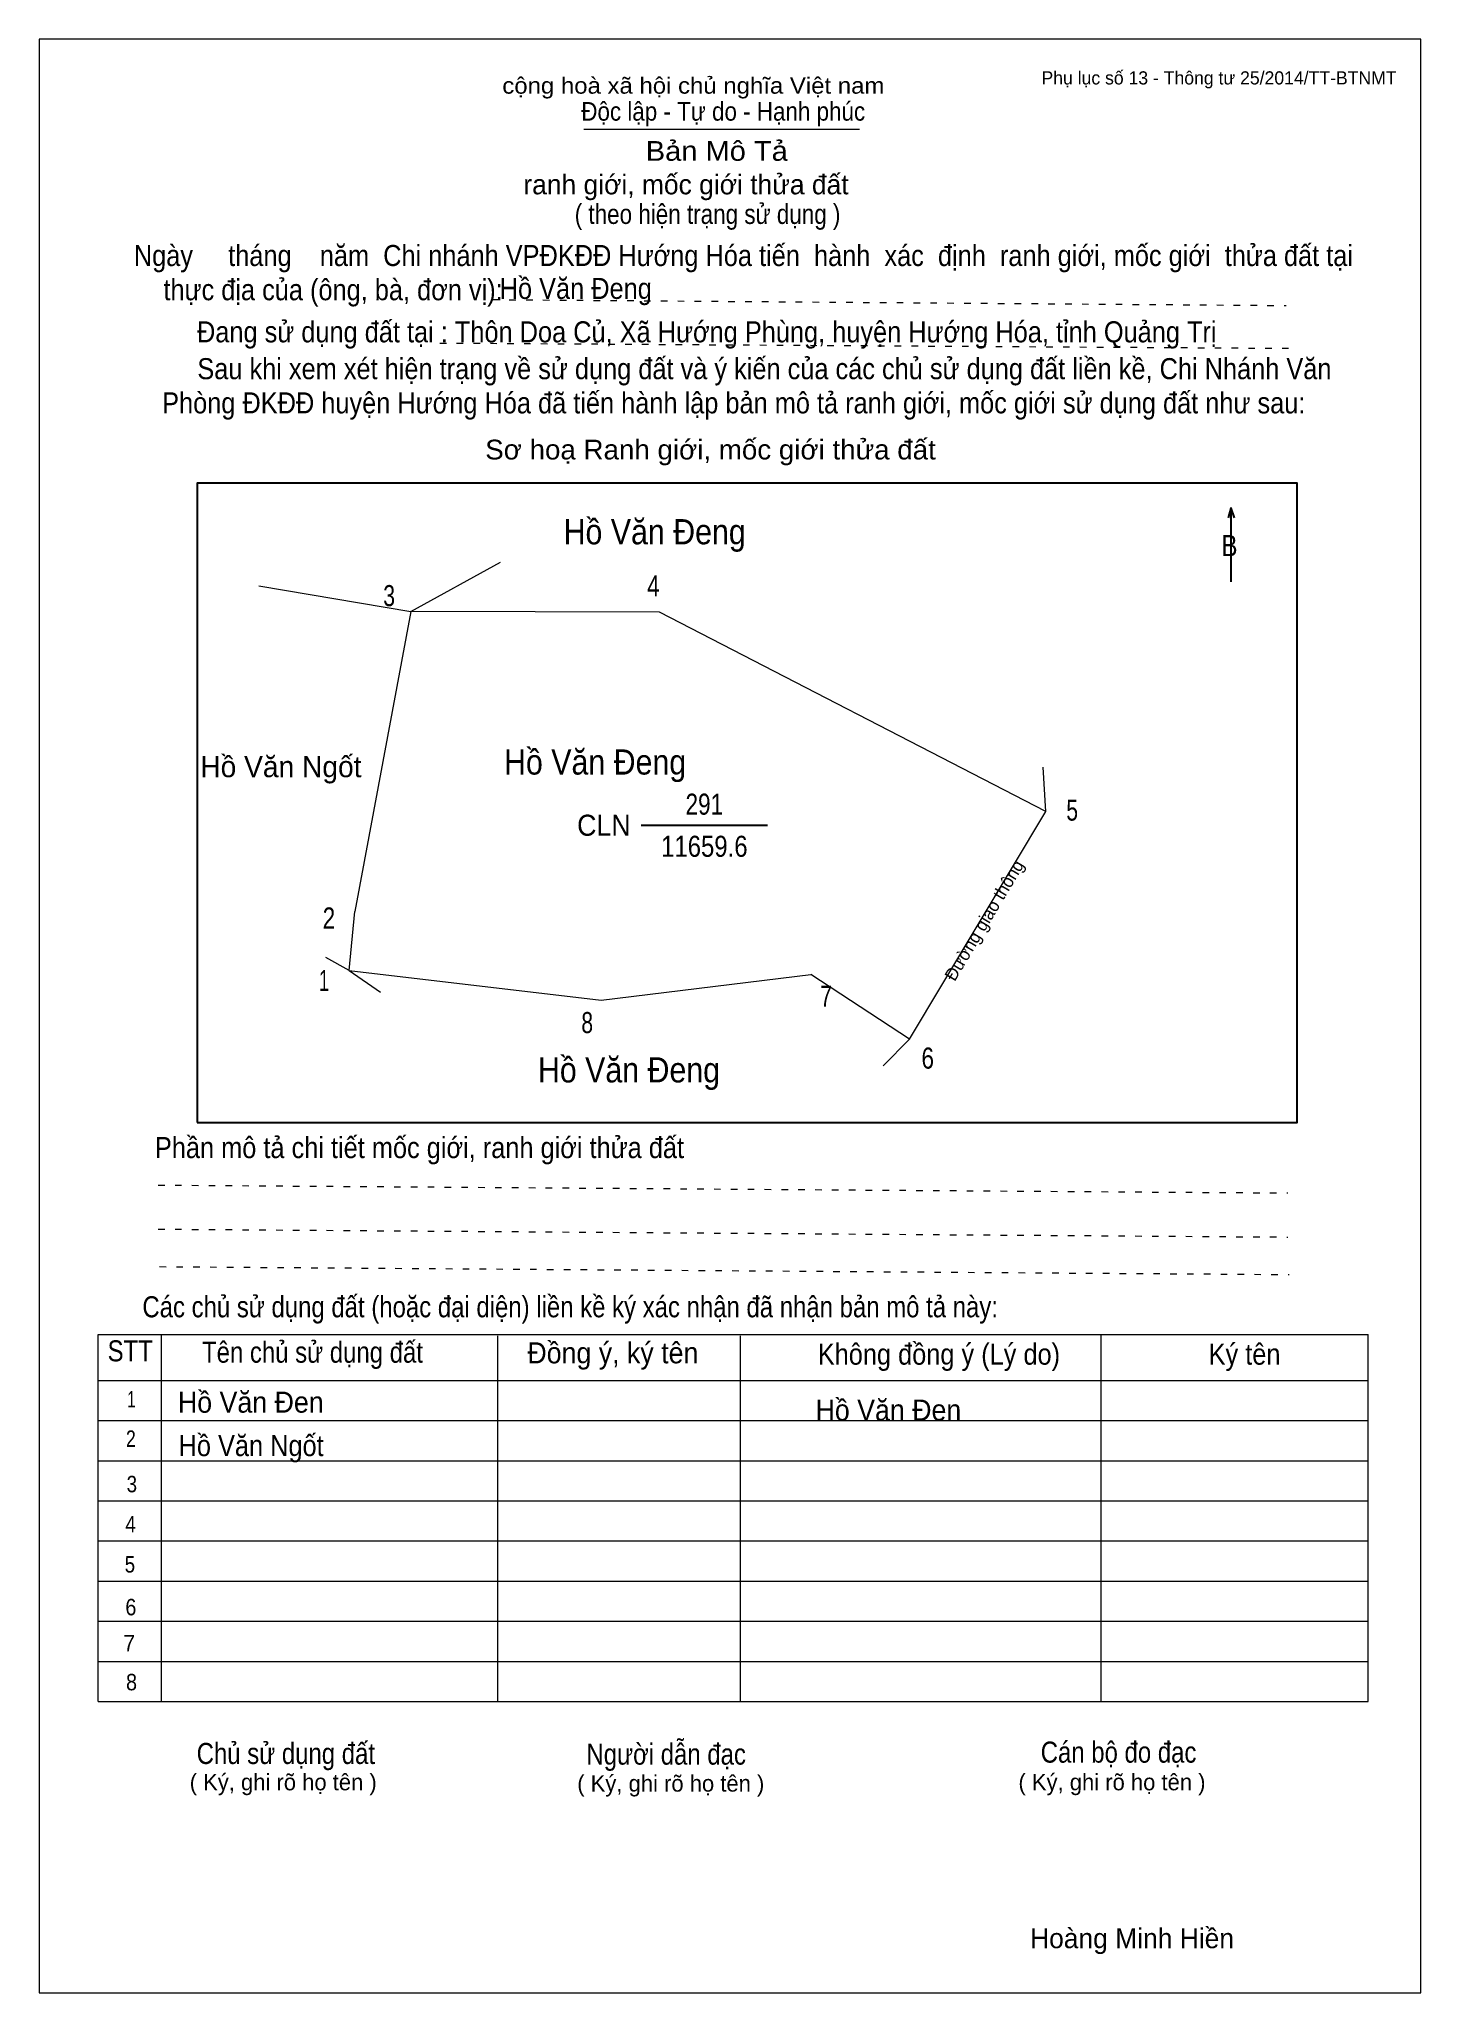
# Model space of a CAD drawing. Header units: centimetres. Extents: x 0 to 21, y 0 to 29.7.
import ezdxf
from ezdxf.enums import TextEntityAlignment as Align

# ---------------------------------------------------------------- set-up
doc = ezdxf.new("R2010")
doc.units = ezdxf.units.CM
doc.header["$LTSCALE"] = 0.13
doc.linetypes.add('DOTTED', pattern=[1.5, 0.3, -1.2])
for name, color, linetype, lineweight in [('1', 7, 'Continuous', 13), ('33', 7, 'Continuous', 25), ('6', 7, 'Continuous', 13), ('62', 7, 'Continuous', 13)]:
    doc.layers.add(name, color=color, linetype=linetype, lineweight=lineweight)
for name, color, linetype in [('2', 7, 'Continuous'), ('32', 7, 'Continuous'), ('34', 7, 'Continuous'), ('63', 7, 'Continuous')]:
    doc.layers.add(name, color=color, linetype=linetype)

msp = doc.modelspace()

# ---------------------------------------------------------------- linework, layer by layer
at = {"layer": '1'}
msp.add_lwpolyline([(21, 0), (21, 29.7), (0, 29.7), (0, 0)], close=True, dxfattribs=at)
at = {"layer": '33'}
msp.add_line((9.15, 17.75), (11.07, 17.75), dxfattribs=at)
at = {"layer": '6'}
for p, q in [((5.65, 21), (7.01, 21.75)), ((3.34, 21.39), (5.65, 21)), ((15.3, 17.96), (15.26, 18.63)), ((13.23, 14.5), (15.3, 17.96)), ((4.71, 15.54), (4.8, 16.44)), ((4.71, 15.54), (4.36, 15.74)), ((4.71, 15.54), (5.19, 15.21)), ((13.23, 14.5), (11.73, 15.48)), ((13.23, 14.5), (12.83, 14.09))]:
    msp.add_line(p, q, dxfattribs=at)
for points in [[(15.3, 17.96), (9.43, 20.99), (5.65, 21), (4.8, 16.44)], [(4.71, 15.54), (8.54, 15.09), (11.73, 15.48)]]:
    msp.add_lwpolyline(points, dxfattribs=at)
at = {"layer": '62'}
for p, q in [((8.28, 28.33), (12.47, 28.33)), ((0.9, 10.01), (20.2, 10.01)), ((0.9, 4.43), (0.9, 10.01)), ((1.86, 4.43), (1.86, 10.01)), ((6.97, 4.43), (6.97, 9.99)), ((10.66, 4.43), (10.66, 9.99)), ((16.14, 4.43), (16.14, 10.01)), ((20.2, 4.43), (20.2, 10.01)), ((0.9, 9.31), (20.2, 9.31)), ((0.9, 8.7), (20.2, 8.7)), ((0.9, 8.09), (20.2, 8.09)), ((0.9, 7.48), (20.2, 7.48)), ((0.9, 6.87), (20.2, 6.87)), ((0.9, 6.26), (20.2, 6.26)), ((0.9, 5.65), (20.2, 5.65)), ((0.9, 5.04), (20.2, 5.04)), ((0.9, 4.43), (20.2, 4.43))]:
    msp.add_line(p, q, dxfattribs=at)
at = {"layer": '62', "linetype": 'DOTTED'}
for p, q in [((6.89, 25.74), (18.95, 25.65)), ((6.09, 25.08), (19.04, 25)), ((1.81, 12.28), (18.98, 12.16)), ((1.81, 11.61), (18.98, 11.49)), ((1.83, 11.04), (19, 10.92))]:
    msp.add_line(p, q, dxfattribs=at)
at = {"layer": '62', "lineweight": 25}
for p, q in [((18.11, 22.58), (18.11, 21.45)), ((18.11, 22.57), (18.07, 22.42)), ((18.11, 22.57), (18.16, 22.42))]:
    msp.add_line(p, q, dxfattribs=at)
msp.add_lwpolyline([(2.4, 13.23), (19.12, 13.23), (19.12, 22.95), (2.4, 22.95)], close=True, dxfattribs=at)

# ---------------------------------------------------------------- texts
at = {"layer": '2', "width": 0.9}
for p in [(9.355, 22.02), (8.45, 18.52), (8.965, 13.84)]:
    msp.add_text('Hồ Văn Đeng', height=0.383, dxfattribs=at).set_placement(p, align=Align.CENTER)
at = {"layer": '32'}
for s, width, p in [('3', 0.75, (5.32, 21.08)), ('4', 0.8, (9.335, 21.23)), ('5', 0.75, (15.7, 17.82)), ('2', 0.8, (4.405, 16.18)), ('1', 0.65, (4.33, 15.23)), ('7', 0.75, (11.96, 14.99)), ('8', 0.75, (8.33, 14.59)), ('6', 0.8, (13.505, 14.05))]:
    msp.add_text(s, height=0.32, dxfattribs=dict(at, width=width)).set_placement(p, align=Align.CENTER)
at = {"layer": '33'}
msp.add_text('Hồ Văn Ngốt', height=0.32, dxfattribs=at).set_placement((3.675, 18.48), align=Align.CENTER)
for s, width, p in [('291', 0.8, (10.11, 17.91)), ('11659.6', 0.85, (10.11, 17.27))]:
    msp.add_text(s, height=0.32, dxfattribs=dict(at, width=width)).set_placement(p, align=Align.CENTER)
at = {"layer": '33', "width": 0.95}
msp.add_text('CLN', height=0.32, dxfattribs=at).set_placement((8.99, 17.59), align=Align.RIGHT)
at = {"layer": '34'}
for s, width, p in [('Hồ Văn Đeng', 0.9, (7, 25.75)), ('Hồ Văn Đen', 0.95, (2.11, 8.82)), ('Hồ Văn Đen', 0.95, (11.8, 8.7)), ('Hồ Văn Ngốt', 0.9, (2.12, 8.16))]:
    msp.add_text(s, height=0.32, dxfattribs=dict(at, width=width)).set_placement(p)
at = {"layer": '6'}
msp.add_text('Đường giao thông', height=0.1915, rotation=59.206, dxfattribs=at).set_placement((14.446, 16.256), align=Align.CENTER)
at = {"layer": '62'}
for s, height, width, p in [('cộng hoà xã hội chủ nghĩa Việt nam', 0.2474, 1.1, (7.04, 28.87)), ('Độc lập - Tự do - Hạnh phúc', 0.2828, 0.9, (8.24, 28.46)), ('Bản Mô Tả', 0.3, 1.1, (9.22, 27.85)), ('( theo hiện trạng sử dụng )', 0.3, 0.85, (8.14, 26.89)), ('Ngày     tháng    năm  Chi nhánh VPĐKĐĐ Hướng Hóa tiến  hành  xác  định  ranh giới, mốc giới  thửa đất tại ', 0.32, 0.9, (1.44, 26.25)), ('thực địa của (ông, bà, đơn vị): ', 0.32, 0.9, (1.89, 25.73)), ('Đang sử dụng đất tại : Thôn Doa Củ, Xã Hướng Phùng, huyện Hướng Hóa, tỉnh Quảng Trị', 0.32, 0.9, (2.4, 25.09)), ('     Sau khi xem xét hiện trạng về sử dụng đất và ý kiến của các chủ sử dụng đất liền kề, Chi Nhánh Văn ', 0.32, 0.9, (1.87, 24.53)), ('Phòng ĐKĐĐ huyện Hướng Hóa đã tiến hành lập bản mô tả ranh giới, mốc giới sử dụng đất như sau:', 0.32, 0.9, (1.87, 24.01)), ('Sơ hoạ Ranh giới, mốc giới thửa đất', 0.3, 1.05, (6.78, 23.31)), ('B', 0.32, 0.85, (17.97, 21.84)), ('Phần mô tả chi tiết mốc giới, ranh giới thửa đất ', 0.32, 0.9, (1.76, 12.69)), ('Các chủ sử dụng đất (hoặc đại diện) liền kề ký xác nhận đã nhận bản mô tả này:', 0.32, 0.85, (1.57, 10.27))]:
    msp.add_text(s, height=height, dxfattribs=dict(at, width=width)).set_placement(p)
msp.add_text('ranh giới, mốc giới thửa đất', height=0.3, dxfattribs=at).set_placement((7.36, 27.34))
for s, height, width, p in [('STT', 0.32, 0.85, (1.385, 9.6)), ('Tên chủ sử dụng đất', 0.32, 0.85, (4.155, 9.58)), ('Đồng ý, ký tên', 0.32, 0.95, (8.72, 9.57)), ('Không đồng ý (Lý do)', 0.32, 0.9, (13.675, 9.55)), ('Ký tên', 0.32, 0.9, (18.32, 9.55)), ('1', 0.25, 0.7, (1.405, 8.9)), ('2', 0.25, 0.8, (1.395, 8.3)), ('3', 0.25, 0.85, (1.41, 7.61)), ('4', 0.25, 0.85, (1.39, 7)), ('5', 0.25, 0.85, (1.38, 6.39)), ('6', 0.25, 0.9, (1.395, 5.74)), ('7', 0.25, 0.95, (1.37, 5.19)), ('8', 0.25, 0.9, (1.405, 4.6)), ('Người dẫn đạc', 0.32, 0.85, (9.53, 3.47)), ('Chủ sử dụng đất', 0.32, 0.85, (3.75, 3.48)), ('Cán bộ đo đạc', 0.32, 0.85, (16.405, 3.5))]:
    msp.add_text(s, height=height, dxfattribs=dict(at, width=width)).set_placement(p, align=Align.CENTER)
for p in [(3.71, 3.08), (9.6, 3.06), (16.305, 3.08)]:
    msp.add_text('( Ký, ghi rõ họ tên )', height=0.25, dxfattribs=at).set_placement(p, align=Align.CENTER)
at = {"layer": '63'}
msp.add_text('Phụ lục số 13 - Thông tư 25/2014/TT-BTNMT', height=0.2, dxfattribs=at).set_placement((20.63, 29.01), align=Align.RIGHT)
msp.add_text('Hoàng Minh Hiền', height=0.3, dxfattribs=at).set_placement((16.61, 0.68), align=Align.CENTER)

doc.saveas('drawing.dxf')
